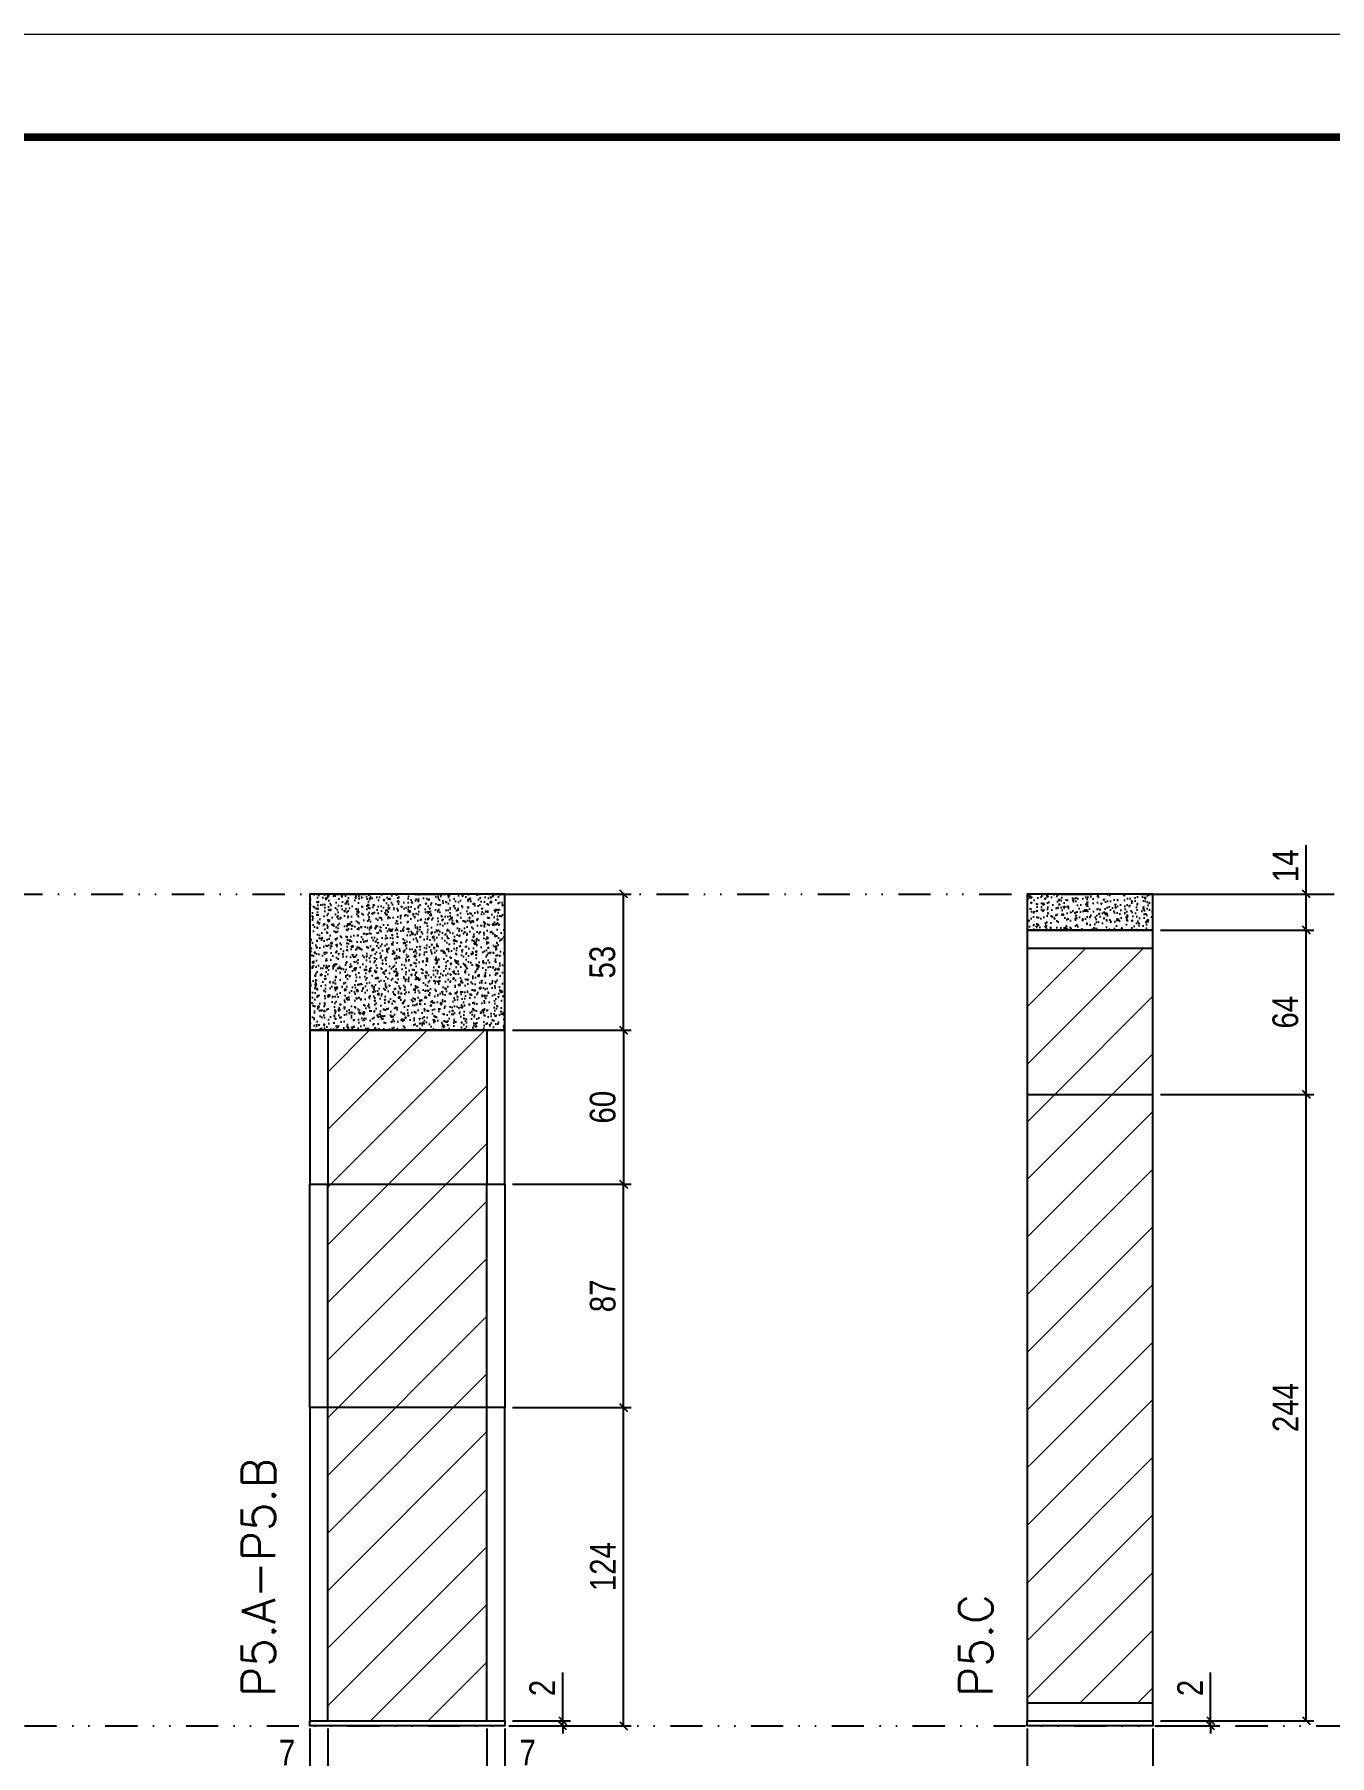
# Model space of a CAD drawing. Extents: x 13770 to 23315, y 867 to 16997.
# Drawn here: x 19623 to 20128, y 13881 to 14551 of the extents above; entities that cross this region are included whole.
import ezdxf

# ---------------------------------------------------------------- set-up
doc = ezdxf.new("R2010")
doc.units = 0
for name, pattern in [('DASHED', [0.75, 0.5, -0.25]), ('DIVIDE2', [0.625, 0.25, -0.125, 0, -0.125, 0, -0.125]), ('HIDDEN', [0.375, 0.25, -0.125])]:
    doc.linetypes.add(name, pattern=pattern)
for name, color, linetype in [('COTA', 241, 'Continuous'), ('Nível', 160, 'Continuous'), ('Painéis', 200, 'Continuous'), ('SARR_2.2x7', 40, 'Continuous'), ('Sarrafo de Pressão', 42, 'HIDDEN')]:
    doc.layers.add(name, color=color, linetype=linetype)
for name, color, linetype, lineweight in [('Folhas', 255, 'Continuous', 9), ('Hachura', 251, 'Continuous', 9), ('SARRAFO DE PRESSAO', 251, 'DASHED', 9), ('Texto Seção', 7, 'Continuous', 15)]:
    doc.layers.add(name, color=color, linetype=linetype, lineweight=lineweight)
doc.styles.add('COTA TECNICA', font='techl___.ttf', dxfattribs={"height": 10})
doc.styles.add('COTA TECNICA-50', font='techl___.ttf', dxfattribs={"height": 10})
doc.styles.add('REGUA-120', font='ROMANS.shx', dxfattribs={"height": 15})
doc.dimstyles.new('COTA PAINEL-50', dxfattribs={"dimtxt": 10, "dimasz": 3, "dimexe": 3, "dimexo": 3, "dimgap": 3, "dimtad": 1, "dimdec": 1, "dimzin": 12, "dimdsep": 46, "dimtxsty": 'COTA TECNICA-50', "dimblk1": 'OBLIQUE', "dimblk2": 'OBLIQUE', "dimsah": 1, "dimcen": 0.9, "dimclrd": 4, "dimclre": 4, "dimclrt": 240, "dimadec": 1, "dimazin": 3, "dimtfac": 1, "dimtdec": 1, "dimtmove": 0, "dimatfit": 3, "dimfxl": 1, "dimtolj": 1, "dimtzin": 12, "dimarcsym": 0})
doc.dimstyles.new('PAINEL', dxfattribs={"dimtxt": 10, "dimasz": 3, "dimexe": 3, "dimexo": 3, "dimgap": 3, "dimtad": 1, "dimdec": 1, "dimzin": 12, "dimdsep": 46, "dimtxsty": 'COTA TECNICA', "dimblk1": 'OBLIQUE', "dimblk2": 'OBLIQUE', "dimsah": 1, "dimcen": 0.9, "dimclrd": 4, "dimclre": 4, "dimclrt": 240, "dimadec": 1, "dimazin": 3, "dimtfac": 1, "dimtdec": 1, "dimtmove": 0, "dimatfit": 3, "dimfxl": 1, "dimtolj": 1, "dimtzin": 12, "dimarcsym": 0})

# ---------------------------------------------------------------- blocks, each defined once
blk = doc.blocks.new('9999999999')
at = {"layer": 'Folhas'}
blk.add_lwpolyline([(98138.98, 34190.21), (99623.98, 34190.21), (99623.98, 35240.21), (98138.98, 35240.21)], close=True, dxfattribs=at)
at = {"layer": 'Folhas', "color": 30, "const_width": 3}
blk.add_lwpolyline([(98213.98, 34230.21), (99583.98, 34230.21), (99583.98, 35200.21), (98213.98, 35200.21)], close=True, dxfattribs=at)
blk = doc.blocks.new('_Oblique')
at = {"color": 0, "linetype": 'ByBlock', "lineweight": -2}
blk.add_line((-0.5, -0.5), (0.5, 0.5), dxfattribs=at)
blk = doc.blocks.new('*D190')
at = {"layer": 'COTA', "color": 4, "lineweight": -2, "transparency": 16777216}
for p, q in [((19730.36, 13891.45), (19730.36, 13837.28)), ((19806.36, 13891.45), (19806.36, 13837.28)), ((19730.36, 13840.28), (19806.36, 13840.28))]:
    blk.add_line(p, q, dxfattribs=at)
at = {"layer": 'Defpoints', "color": 0, "transparency": 16777216}
for p in [(19730.36, 13894.45), (19806.36, 13894.45), (19806.36, 13840.28)]:
    blk.add_point(p, dxfattribs=at)
at = {"layer": 'COTA', "color": 4, "lineweight": -2, "transparency": 16777216, "xscale": 3, "yscale": 3, "zscale": 3, "rotation": 180}
blk.add_blockref('_Oblique', (19730.36, 13840.28), dxfattribs=at)
at = {"layer": 'COTA', "color": 4, "lineweight": -2, "transparency": 16777216, "xscale": 3, "yscale": 3, "zscale": 3}
blk.add_blockref('_Oblique', (19806.36, 13840.28), dxfattribs=at)
at = {"layer": 'COTA', "color": 240, "transparency": 16777216, "insert": (19768.36, 13848.38), "char_height": 10, "attachment_point": 5, "style": 'COTA TECNICA'}
blk.add_mtext('\\A1;76', dxfattribs=at)
blk = doc.blocks.new('*D191')
at = {"layer": 'COTA', "color": 4, "lineweight": -2, "transparency": 16777216}
for p, q in [((19809.36, 14016.45), (19855.6, 14016.45)), ((19852.6, 13892.45), (19852.6, 14016.45)), ((19809.36, 13892.45), (19855.6, 13892.45))]:
    blk.add_line(p, q, dxfattribs=at)
at = {"layer": 'Defpoints', "color": 0, "transparency": 16777216}
for p in [(19806.36, 14016.45), (19852.6, 14016.45), (19806.36, 13892.45)]:
    blk.add_point(p, dxfattribs=at)
at = {"layer": 'COTA', "color": 4, "lineweight": -2, "transparency": 16777216, "xscale": 3, "yscale": 3, "zscale": 3}
for p, rotation in [((19852.6, 14016.45), 90), ((19852.6, 13892.45), 270)]:
    blk.add_blockref('_Oblique', p, dxfattribs=dict(at, rotation=rotation))
at = {"layer": 'COTA', "color": 240, "transparency": 16777216, "insert": (19844.53, 13954.45), "char_height": 10, "attachment_point": 5, "rotation": 90, "style": 'COTA TECNICA-50'}
blk.add_mtext('\\A1;124', dxfattribs=at)
blk = doc.blocks.new('*D192')
at = {"layer": 'COTA', "color": 4, "lineweight": -2, "transparency": 16777216}
for p, q in [((19828.89, 13894.45), (19828.89, 13913.26)), ((19809.36, 13894.45), (19831.89, 13894.45)), ((19828.89, 13892.45), (19828.89, 13894.45)), ((19809.36, 13892.45), (19831.89, 13892.45)), ((19828.89, 13892.45), (19828.89, 13889.45))]:
    blk.add_line(p, q, dxfattribs=at)
at = {"layer": 'Defpoints', "color": 0, "transparency": 16777216}
for p in [(19806.36, 13894.45), (19806.36, 13892.45), (19828.89, 13892.45)]:
    blk.add_point(p, dxfattribs=at)
at = {"layer": 'COTA', "color": 4, "lineweight": -2, "transparency": 16777216, "xscale": 3, "yscale": 3, "zscale": 3}
for p, rotation in [((19828.89, 13894.45), 270), ((19828.89, 13892.45), 90)]:
    blk.add_blockref('_Oblique', p, dxfattribs=dict(at, rotation=rotation))
at = {"layer": 'COTA', "color": 240, "transparency": 16777216, "insert": (19820.89, 13907.2), "char_height": 10, "attachment_point": 5, "rotation": 90, "style": 'COTA TECNICA-50'}
blk.add_mtext('\\A1;2', dxfattribs=at)
blk = doc.blocks.new('*D199')
at = {"layer": 'COTA', "color": 4, "linetype": 'ByBlock', "lineweight": -2, "transparency": 16777216}
for p, q in [((19809.36, 14103.45), (19855.6, 14103.45)), ((19852.6, 14016.45), (19852.6, 14103.45)), ((19809.36, 14016.45), (19855.6, 14016.45))]:
    blk.add_line(p, q, dxfattribs=at)
at = {"layer": 'Defpoints', "color": 0, "linetype": 'ByBlock', "transparency": 16777216}
for p in [(19806.36, 14103.45), (19852.6, 14103.45), (19806.36, 14016.45)]:
    blk.add_point(p, dxfattribs=at)
at = {"layer": 'COTA', "color": 4, "linetype": 'ByBlock', "lineweight": -2, "transparency": 16777216, "xscale": 3, "yscale": 3, "zscale": 3}
for p, rotation in [((19852.6, 14103.45), 90), ((19852.6, 14016.45), 270)]:
    blk.add_blockref('_Oblique', p, dxfattribs=dict(at, rotation=rotation))
at = {"layer": 'COTA', "color": 240, "linetype": 'ByBlock', "transparency": 16777216, "insert": (19844.51, 14059.95), "char_height": 10, "attachment_point": 5, "rotation": 90, "style": 'COTA TECNICA'}
blk.add_mtext('\\A1;87', dxfattribs=at)
blk = doc.blocks.new('*D193')
at = {"layer": 'COTA', "color": 4, "lineweight": -2, "transparency": 16777216}
for p, q in [((19730.36, 13889.45), (19730.36, 13870.94)), ((19737.36, 13891.45), (19737.36, 13870.94)), ((19730.36, 13873.94), (19715.63, 13873.94)), ((19737.36, 13873.94), (19730.36, 13873.94))]:
    blk.add_line(p, q, dxfattribs=at)
at = {"layer": 'Defpoints', "color": 0, "transparency": 16777216}
for p in [(19737.36, 13894.45), (19730.36, 13892.45), (19730.36, 13873.94)]:
    blk.add_point(p, dxfattribs=at)
at = {"layer": 'COTA', "color": 4, "lineweight": -2, "transparency": 16777216, "xscale": 3, "yscale": 3, "zscale": 3, "rotation": 180}
blk.add_blockref('_Oblique', (19730.36, 13873.94), dxfattribs=at)
at = {"layer": 'COTA', "color": 4, "lineweight": -2, "transparency": 16777216, "xscale": 3, "yscale": 3, "zscale": 3}
blk.add_blockref('_Oblique', (19737.36, 13873.94), dxfattribs=at)
at = {"layer": 'COTA', "color": 240, "transparency": 16777216, "insert": (19721.5, 13882.02), "char_height": 10, "attachment_point": 5, "style": 'COTA TECNICA-50'}
blk.add_mtext('\\A1;7', dxfattribs=at)
blk = doc.blocks.new('*D194')
at = {"layer": 'COTA', "color": 4, "lineweight": -2, "transparency": 16777216}
for p, q in [((19799.36, 13891.45), (19799.36, 13870.94)), ((19806.36, 13889.45), (19806.36, 13870.94)), ((19799.36, 13873.94), (19806.36, 13873.94)), ((19806.36, 13873.94), (19821.09, 13873.94))]:
    blk.add_line(p, q, dxfattribs=at)
at = {"layer": 'Defpoints', "color": 0, "transparency": 16777216}
for p in [(19799.36, 13894.45), (19806.36, 13892.45), (19806.36, 13873.94)]:
    blk.add_point(p, dxfattribs=at)
at = {"layer": 'COTA', "color": 4, "lineweight": -2, "transparency": 16777216, "xscale": 3, "yscale": 3, "zscale": 3, "rotation": 180}
blk.add_blockref('_Oblique', (19799.36, 13873.94), dxfattribs=at)
at = {"layer": 'COTA', "color": 4, "lineweight": -2, "transparency": 16777216, "xscale": 3, "yscale": 3, "zscale": 3}
blk.add_blockref('_Oblique', (19806.36, 13873.94), dxfattribs=at)
at = {"layer": 'COTA', "color": 240, "transparency": 16777216, "insert": (19815.23, 13882.02), "char_height": 10, "attachment_point": 5, "style": 'COTA TECNICA-50'}
blk.add_mtext('\\A1;7', dxfattribs=at)
blk = doc.blocks.new('*D195')
at = {"layer": 'COTA', "color": 4, "lineweight": -2, "transparency": 16777216}
for p, q in [((19809.36, 14216.45), (19855.6, 14216.45)), ((19852.6, 14163.45), (19852.6, 14216.45)), ((19809.36, 14163.45), (19855.6, 14163.45))]:
    blk.add_line(p, q, dxfattribs=at)
at = {"layer": 'Defpoints', "color": 0, "transparency": 16777216}
for p in [(19806.36, 14216.45), (19852.6, 14216.45), (19806.36, 14163.45)]:
    blk.add_point(p, dxfattribs=at)
at = {"layer": 'COTA', "color": 4, "lineweight": -2, "transparency": 16777216, "xscale": 3, "yscale": 3, "zscale": 3}
for p, rotation in [((19852.6, 14216.45), 90), ((19852.6, 14163.45), 270)]:
    blk.add_blockref('_Oblique', p, dxfattribs=dict(at, rotation=rotation))
at = {"layer": 'COTA', "color": 240, "transparency": 16777216, "insert": (19844.38, 14189.95), "char_height": 10, "attachment_point": 5, "rotation": 90, "style": 'COTA TECNICA'}
blk.add_mtext('\\A1;53', dxfattribs=at)
blk = doc.blocks.new('*D196')
at = {"layer": 'COTA', "color": 4, "lineweight": -2, "transparency": 16777216}
for p, q in [((20009.74, 13891.45), (20009.74, 13837.28)), ((20058.74, 13891.45), (20058.74, 13837.28)), ((20009.74, 13840.28), (20058.74, 13840.28))]:
    blk.add_line(p, q, dxfattribs=at)
at = {"layer": 'Defpoints', "color": 0, "transparency": 16777216}
for p in [(20009.74, 13894.45), (20058.74, 13894.45), (20058.74, 13840.28)]:
    blk.add_point(p, dxfattribs=at)
at = {"layer": 'COTA', "color": 4, "lineweight": -2, "transparency": 16777216, "xscale": 3, "yscale": 3, "zscale": 3, "rotation": 180}
blk.add_blockref('_Oblique', (20009.74, 13840.28), dxfattribs=at)
at = {"layer": 'COTA', "color": 4, "lineweight": -2, "transparency": 16777216, "xscale": 3, "yscale": 3, "zscale": 3}
blk.add_blockref('_Oblique', (20058.74, 13840.28), dxfattribs=at)
at = {"layer": 'COTA', "color": 240, "transparency": 16777216, "insert": (20034.24, 13848.38), "char_height": 10, "attachment_point": 5, "style": 'COTA TECNICA'}
blk.add_mtext('\\A1;49', dxfattribs=at)
blk = doc.blocks.new('*D197')
at = {"layer": 'COTA', "color": 4, "lineweight": -2, "transparency": 16777216}
for p, q in [((20081.27, 13894.45), (20081.27, 13913.26)), ((20061.74, 13894.45), (20084.27, 13894.45)), ((20081.27, 13892.45), (20081.27, 13894.45)), ((20061.74, 13892.45), (20084.27, 13892.45)), ((20081.27, 13892.45), (20081.27, 13889.45))]:
    blk.add_line(p, q, dxfattribs=at)
at = {"layer": 'Defpoints', "color": 0, "transparency": 16777216}
for p in [(20058.74, 13894.45), (20058.74, 13892.45), (20081.27, 13892.45)]:
    blk.add_point(p, dxfattribs=at)
at = {"layer": 'COTA', "color": 4, "lineweight": -2, "transparency": 16777216, "xscale": 3, "yscale": 3, "zscale": 3}
for p, rotation in [((20081.27, 13894.45), 270), ((20081.27, 13892.45), 90)]:
    blk.add_blockref('_Oblique', p, dxfattribs=dict(at, rotation=rotation))
at = {"layer": 'COTA', "color": 240, "transparency": 16777216, "insert": (20073.27, 13907.2), "char_height": 10, "attachment_point": 5, "rotation": 90, "style": 'COTA TECNICA-50'}
blk.add_mtext('\\A1;2', dxfattribs=at)
blk = doc.blocks.new('*D697')
at = {"layer": 'COTA', "color": 4, "lineweight": -2, "transparency": 16777216}
for p, q in [((20118.52, 14216.45), (20118.52, 14235.57)), ((20061.74, 14216.45), (20121.52, 14216.45)), ((20118.52, 14202.45), (20118.52, 14216.45)), ((20061.74, 14202.45), (20121.52, 14202.45))]:
    blk.add_line(p, q, dxfattribs=at)
at = {"layer": 'Defpoints', "color": 0, "transparency": 16777216}
for p in [(20058.74, 14216.45), (20118.52, 14216.45), (20058.74, 14202.45)]:
    blk.add_point(p, dxfattribs=at)
at = {"layer": 'COTA', "color": 4, "lineweight": -2, "transparency": 16777216, "xscale": 3, "yscale": 3, "zscale": 3}
for p, rotation in [((20118.52, 14216.45), 90), ((20118.52, 14202.45), 270)]:
    blk.add_blockref('_Oblique', p, dxfattribs=dict(at, rotation=rotation))
at = {"layer": 'COTA', "color": 240, "transparency": 16777216, "insert": (20110.45, 14227.51), "char_height": 10, "attachment_point": 5, "rotation": 90, "style": 'COTA TECNICA'}
blk.add_mtext('\\A1;14', dxfattribs=at)
blk = doc.blocks.new('*D698')
at = {"layer": 'COTA', "color": 4, "lineweight": -2, "transparency": 16777216}
for p, q in [((20061.74, 14138.45), (20121.52, 14138.45)), ((20118.52, 13894.45), (20118.52, 14138.45)), ((20061.74, 13894.45), (20121.52, 13894.45))]:
    blk.add_line(p, q, dxfattribs=at)
at = {"layer": 'Defpoints', "color": 0, "transparency": 16777216}
for p in [(20058.74, 14138.45), (20118.52, 14138.45), (20058.74, 13894.45)]:
    blk.add_point(p, dxfattribs=at)
at = {"layer": 'COTA', "color": 4, "lineweight": -2, "transparency": 16777216, "xscale": 3, "yscale": 3, "zscale": 3}
for p, rotation in [((20118.52, 14138.45), 90), ((20118.52, 13894.45), 270)]:
    blk.add_blockref('_Oblique', p, dxfattribs=dict(at, rotation=rotation))
at = {"layer": 'COTA', "color": 240, "transparency": 16777216, "insert": (20110.45, 14016.45), "char_height": 10, "attachment_point": 5, "rotation": 90, "style": 'COTA TECNICA'}
blk.add_mtext('\\A1;244', dxfattribs=at)
blk = doc.blocks.new('*D871')
at = {"layer": 'COTA', "color": 4, "lineweight": -2, "transparency": 16777216}
for p, q in [((19809.36, 14163.45), (19855.6, 14163.45)), ((19852.6, 14163.45), (19852.6, 14103.45)), ((19809.36, 14103.45), (19855.6, 14103.45))]:
    blk.add_line(p, q, dxfattribs=at)
at = {"layer": 'Defpoints', "color": 0, "transparency": 16777216}
for p in [(19806.36, 14163.45), (19806.36, 14103.45), (19852.6, 14103.45)]:
    blk.add_point(p, dxfattribs=at)
at = {"layer": 'COTA', "color": 4, "lineweight": -2, "transparency": 16777216, "xscale": 3, "yscale": 3, "zscale": 3}
for p, rotation in [((19852.6, 14163.45), 90), ((19852.6, 14103.45), 270)]:
    blk.add_blockref('_Oblique', p, dxfattribs=dict(at, rotation=rotation))
at = {"layer": 'COTA', "color": 240, "transparency": 16777216, "insert": (19844.5, 14133.45), "char_height": 10, "attachment_point": 5, "rotation": 90, "style": 'COTA TECNICA'}
blk.add_mtext('\\A1;60', dxfattribs=at)
blk = doc.blocks.new('*D872')
at = {"layer": 'COTA', "color": 4, "lineweight": -2, "transparency": 16777216}
for p, q in [((20061.74, 14202.45), (20121.52, 14202.45)), ((20118.52, 14138.45), (20118.52, 14202.45)), ((20061.74, 14138.45), (20121.52, 14138.45))]:
    blk.add_line(p, q, dxfattribs=at)
at = {"layer": 'Defpoints', "color": 0, "transparency": 16777216}
for p in [(20058.74, 14202.45), (20118.52, 14202.45), (20058.74, 14138.45)]:
    blk.add_point(p, dxfattribs=at)
at = {"layer": 'COTA', "color": 4, "lineweight": -2, "transparency": 16777216, "xscale": 3, "yscale": 3, "zscale": 3}
for p, rotation in [((20118.52, 14202.45), 90), ((20118.52, 14138.45), 270)]:
    blk.add_blockref('_Oblique', p, dxfattribs=dict(at, rotation=rotation))
at = {"layer": 'COTA', "color": 240, "transparency": 16777216, "insert": (20110.42, 14170.45), "char_height": 10, "attachment_point": 5, "rotation": 90, "style": 'COTA TECNICA'}
blk.add_mtext('\\A1;64', dxfattribs=at)

msp = doc.modelspace()

# ---------------------------------------------------------------- hatches: boundary and pattern name
at = {"layer": 'COTA'}
h = msp.add_hatch(dxfattribs=at)
h.set_pattern_fill('AR-CONC', color=256, scale=0.03)
h.set_pattern_definition([(50, (277.2587, -1179.575), (5.4655401, -0.4781726), [0.5715, -6.2865]), (355, (277.259, -1179.575), (-1.0573026, 5.7317054), [0.4572, -5.0292175]), (100.451445, (277.714, -1179.615), (4.4082374, 5.2535326), [0.4857003, -5.3427073]), (46.1842, (277.259, -1178.051), (8.1323712, -1.2612698), [0.85725, -9.42975]), (96.635558, (277.9364, -1178.156), (7.122124, 7.4227837), [0.7285507, -8.0140682]), (351.18415, (277.259, -1178.051), (7.122124, 7.4227837), [0.685799, -7.543792]), (21, (278.0207, -1178.432), (4.5484317, -3.06795595), [0.5715, -6.2865]), (326, (278.021, -1178.432), (1.8540609, 5.525639), [0.4572, -5.0292]), (71.451445, (278.4, -1178.688), (6.4024926, 2.4576831), [0.4857003, -5.3426981]), (37.5, (277.2587, -1179.5751), (0.0926581, 2.53665117), [0, -4.96824, 0, -5.1054, 0, -5.04825]), (7.5, (277.2587, -1179.575), (2.00458988, 3.00541724), [0, -2.91084, 0, -4.85394, 0, -1.92405]), (327.5, (275.5595, -1179.5751), (4.06771786, -0.17186232), [0, -1.905, 0, -5.9436, 0, -7.8867]), (317.5, (274.7975, -1179.575), (4.44387544, 0.76279473), [0, -2.4765, 0, -3.94716, 0, -5.6007])])
h.paths.add_polyline_path([(19806.36, 14163.45), (19806.36, 14216.45), (19730.36, 14216.45), (19730.36, 14163.45)])
h = msp.add_hatch(dxfattribs=at)
h.set_pattern_fill('AR-CONC', color=256, scale=0.03)
h.set_pattern_definition([(50, (-27.068, 60), (5.4655401, -0.4781726), [0.5715, -6.2865]), (355, (-27.068, 60), (-1.0573026, 5.7317054), [0.4572, -5.0292175]), (100.451445, (-26.6126, 59.96), (4.4082374, 5.2535326), [0.4857003, -5.3427073]), (46.1842, (-27.068, 61.524), (8.1323712, -1.2612698), [0.85725, -9.42975]), (96.635558, (-26.39, 61.419), (7.122124, 7.4227837), [0.7285507, -8.0140682]), (351.18415, (-27.068, 61.524), (7.122124, 7.4227837), [0.685799, -7.543792]), (21, (-26.306, 61.143), (4.5484317, -3.06795595), [0.5715, -6.2865]), (326, (-26.306, 61.143), (1.8540609, 5.525639), [0.4572, -5.0292]), (71.451445, (-25.927, 60.8873), (6.4024926, 2.4576831), [0.4857003, -5.3426981]), (37.5, (-27.068, 60), (0.0926581, 2.53665117), [0, -4.96824, 0, -5.1054, 0, -5.04825]), (7.5, (-27.068, 60), (2.00458988, 3.00541724), [0, -2.91084, 0, -4.85394, 0, -1.92405]), (327.5, (-28.7673, 60), (4.06771786, -0.17186232), [0, -1.905, 0, -5.9436, 0, -7.8867]), (317.5, (-29.5293, 60), (4.44387544, 0.76279473), [0, -2.4765, 0, -3.94716, 0, -5.6007])])
h.paths.add_polyline_path([(20009.74, 14216.45), (20009.74, 14202.45), (20058.74, 14202.45), (20058.74, 14216.45)])
at = {"layer": 'Hachura', "linetype": 'ByBlock'}
h = msp.add_hatch(dxfattribs=at)
h.set_pattern_fill('ANSI31', color=256, scale=5)
h.paths.add_polyline_path([(19799.36, 14163.45), (19737.36, 14163.45), (19737.36, 14103.45), (19799.36, 14103.45)])
h.paths.add_polyline_path([(20058.74, 14195.45), (20009.74, 14195.45), (20009.74, 14138.45), (20058.74, 14138.45)])
h.paths.add_polyline_path([(20354.43, 14126.45), (20305.43, 14126.45), (20305.43, 14073.45), (20354.43, 14073.45)])
h = msp.add_hatch(dxfattribs=at)
h.set_pattern_fill('ANSI31', color=256, scale=5)
h.paths.add_polyline_path([(20058.74, 14138.45), (20009.74, 14138.45), (20009.74, 13901.45), (20058.74, 13901.45)])
h = msp.add_hatch(dxfattribs=at)
h.set_pattern_fill('ANSI31', color=256, scale=5)
h.paths.add_polyline_path([(19799.36, 14016.45), (19737.36, 14016.45), (19737.36, 13894.45), (19799.36, 13894.45)])
h.paths.add_polyline_path([(19737.36, 14016.45), (19799.36, 14016.45), (19799.36, 14103.45), (19737.36, 14103.45)])

# ---------------------------------------------------------------- linework, layer by layer
at = {"layer": 'COTA'}
for points in [[(19730.36, 14163.45), (19806.36, 14163.45), (19806.36, 14216.45), (19730.36, 14216.45)], [(20009.74, 14202.45), (20058.74, 14202.45), (20058.74, 14216.45), (20009.74, 14216.45)]]:
    msp.add_lwpolyline(points, close=True, dxfattribs=at)
at = {"layer": 'Nível', "color": 4, "linetype": 'DIVIDE2', "ltscale": 50}
for p, q in [((17569.5, 14216.45), (21112.79, 14216.45)), ((13769.54, 13892.45), (21112.79, 13892.45))]:
    msp.add_line(p, q, dxfattribs=at)
at = {"layer": 'Painéis'}
msp.add_line((20009.74, 14138.45), (20058.74, 14138.45), dxfattribs=at)
for points in [[(20009.74, 13894.45), (20058.74, 13894.45), (20058.74, 14202.45), (20009.74, 14202.45)], [(19730.36, 14103.45), (19806.36, 14103.45), (19806.36, 14163.45), (19730.36, 14163.45)], [(19730.36, 14103.45), (19806.36, 14103.45), (19806.36, 14016.45), (19730.36, 14016.45)], [(19730.36, 13894.45), (19806.36, 13894.45), (19806.36, 14016.45), (19730.36, 14016.45)], [(19730.36, 13894.45), (19806.36, 13894.45), (19806.36, 13892.45), (19730.36, 13892.45)], [(20009.74, 13894.45), (20058.74, 13894.45), (20058.74, 13892.45), (20009.74, 13892.45)]]:
    msp.add_lwpolyline(points, close=True, dxfattribs=at)
at = {"layer": 'SARR_2.2x7', "linetype": 'ByBlock'}
for p, q in [((20009.74, 14195.45), (20058.74, 14195.45)), ((20009.74, 13901.45), (20058.74, 13901.45))]:
    msp.add_line(p, q, dxfattribs=at)
at = {"layer": 'Sarrafo de Pressão'}
for p, q in [((19737.36, 14163.45), (19737.36, 14103.45)), ((19799.36, 14163.45), (19799.36, 14103.45)), ((19737.36, 14016.45), (19737.36, 14103.45)), ((19799.36, 14016.45), (19799.36, 14103.45)), ((19737.36, 13894.45), (19737.36, 14016.45)), ((19799.36, 13894.45), (19799.36, 14016.45))]:
    msp.add_line(p, q, dxfattribs=at)

# ---------------------------------------------------------------- block references
at = {"layer": 'SARRAFO DE PRESSAO', "color": 6, "linetype": 'ByBlock'}
msp.add_blockref('9999999999', (-78984.48, -20688.84), dxfattribs=at)

# ---------------------------------------------------------------- texts
at = {"layer": 'Texto Seção', "char_height": 13, "width": 285.3299, "attachment_point": 7, "rotation": 90, "style": 'REGUA-120'}
for s, insert in [('P5.A-P5.B', (19716.89, 13903.7)), ('P5.C', (19996.27, 13903.7))]:
    msp.add_mtext(s, dxfattribs=dict(at, insert=insert))

# ---------------------------------------------------------------- dimensions: what is measured, and where the dimension line sits
at = {"layer": 'COTA'}
for base, p1, p2, angle, dimstyle, picture, middle in [((20118.52, 14216.45), (20058.74, 14202.45), (20058.74, 14216.45), 90, 'PAINEL', '*D697', (20110.45, 14227.51)), ((19852.6, 14216.45), (19806.36, 14163.45), (19806.36, 14216.45), 90, 'PAINEL', '*D195', (19844.38, 14189.95)), ((20118.52, 14202.45), (20058.74, 14138.45), (20058.74, 14202.45), 90, 'PAINEL', '*D872', (20110.42, 14170.45)), ((19852.6, 14103.45), (19806.36, 14163.45), (19806.36, 14103.45), 90, 'PAINEL', '*D871', (19844.5, 14133.45)), ((20118.52, 14138.45), (20058.74, 13894.45), (20058.74, 14138.45), 90, 'PAINEL', '*D698', (20110.45, 14016.45)), ((19852.6, 14016.45), (19806.36, 13892.45), (19806.36, 14016.45), 90, 'COTA PAINEL-50', '*D191', (19844.53, 13954.45)), ((19730.36, 13873.94), (19737.36, 13894.45), (19730.36, 13892.45), 180, 'COTA PAINEL-50', '*D193', (19721.5, 13882.02))]:
    dim = msp.add_linear_dim(base=base, p1=p1, p2=p2, angle=angle, dimstyle=dimstyle, dxfattribs=at)
    dim.commit()
    dim.dimension.update_dxf_attribs({"geometry": picture, "text_midpoint": middle})
at = {"layer": 'COTA', "linetype": 'ByBlock'}
dim = msp.add_linear_dim(base=(19852.6, 14103.45), p1=(19806.36, 14016.45), p2=(19806.36, 14103.45), angle=90, dimstyle='PAINEL', dxfattribs=at)
dim.commit()
dim.dimension.update_dxf_attribs({"geometry": '*D199', "text_midpoint": (19844.51, 14059.95)})
at = {"layer": 'COTA'}
for base, p1, p2, picture, middle in [((19828.89, 13892.45), (19806.36, 13894.45), (19806.36, 13892.45), '*D192', (19828.89, 13907.2)), ((20081.27, 13892.45), (20058.74, 13894.45), (20058.74, 13892.45), '*D197', (20081.27, 13907.2))]:
    dim = msp.add_linear_dim(base=base, p1=p1, p2=p2, angle=90, dimstyle='COTA PAINEL-50', dxfattribs=at)
    dim.commit()
    dim.dimension.update_dxf_attribs({"geometry": picture, "text_midpoint": middle, "dimtype": 160})
for base, p1, p2, picture, middle in [((19806.36, 13840.28), (19730.36, 13894.45), (19806.36, 13894.45), '*D190', (19768.36, 13848.38)), ((20058.74, 13840.28), (20009.74, 13894.45), (20058.74, 13894.45), '*D196', (20034.24, 13848.38))]:
    dim = msp.add_linear_dim(base=base, p1=p1, p2=p2, dimstyle='PAINEL', override={"dimarcsym": 2}, dxfattribs=at)
    dim.commit()
    dim.dimension.update_dxf_attribs({"geometry": picture, "text_midpoint": middle})
dim = msp.add_linear_dim(base=(19806.36, 13873.94), p1=(19799.36, 13894.45), p2=(19806.36, 13892.45), dimstyle='COTA PAINEL-50', dxfattribs=at)
dim.commit()
dim.dimension.update_dxf_attribs({"geometry": '*D194', "text_midpoint": (19815.23, 13882.02)})

doc.saveas('drawing.dxf')
